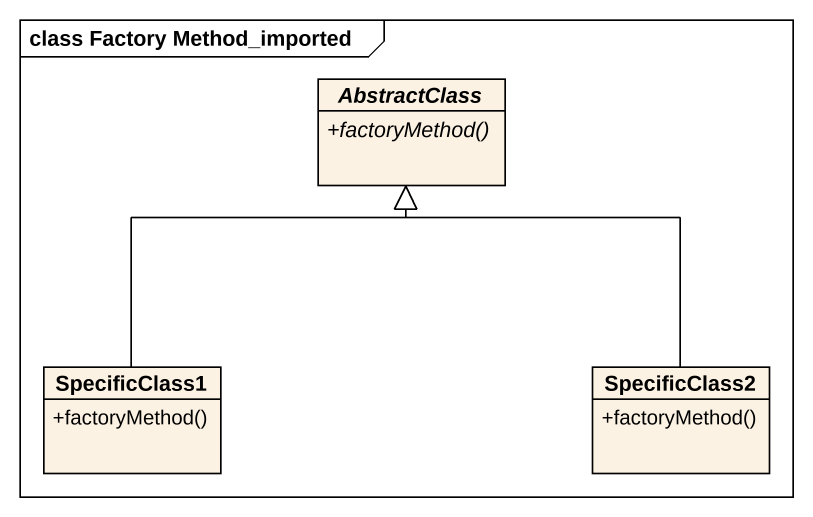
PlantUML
@startuml
mainframe class Factory Method_imported
hide circle
hide empty members
skinparam classAttributeIconSize 0
abstract class AbstractClass {
  {abstract} +factoryMethod()
}
class SpecificClass1 {
  +factoryMethod()
}
class SpecificClass2 {
  +factoryMethod()
}
SpecificClass1 -up-|> AbstractClass
SpecificClass2 -up-|> AbstractClass
@enduml
